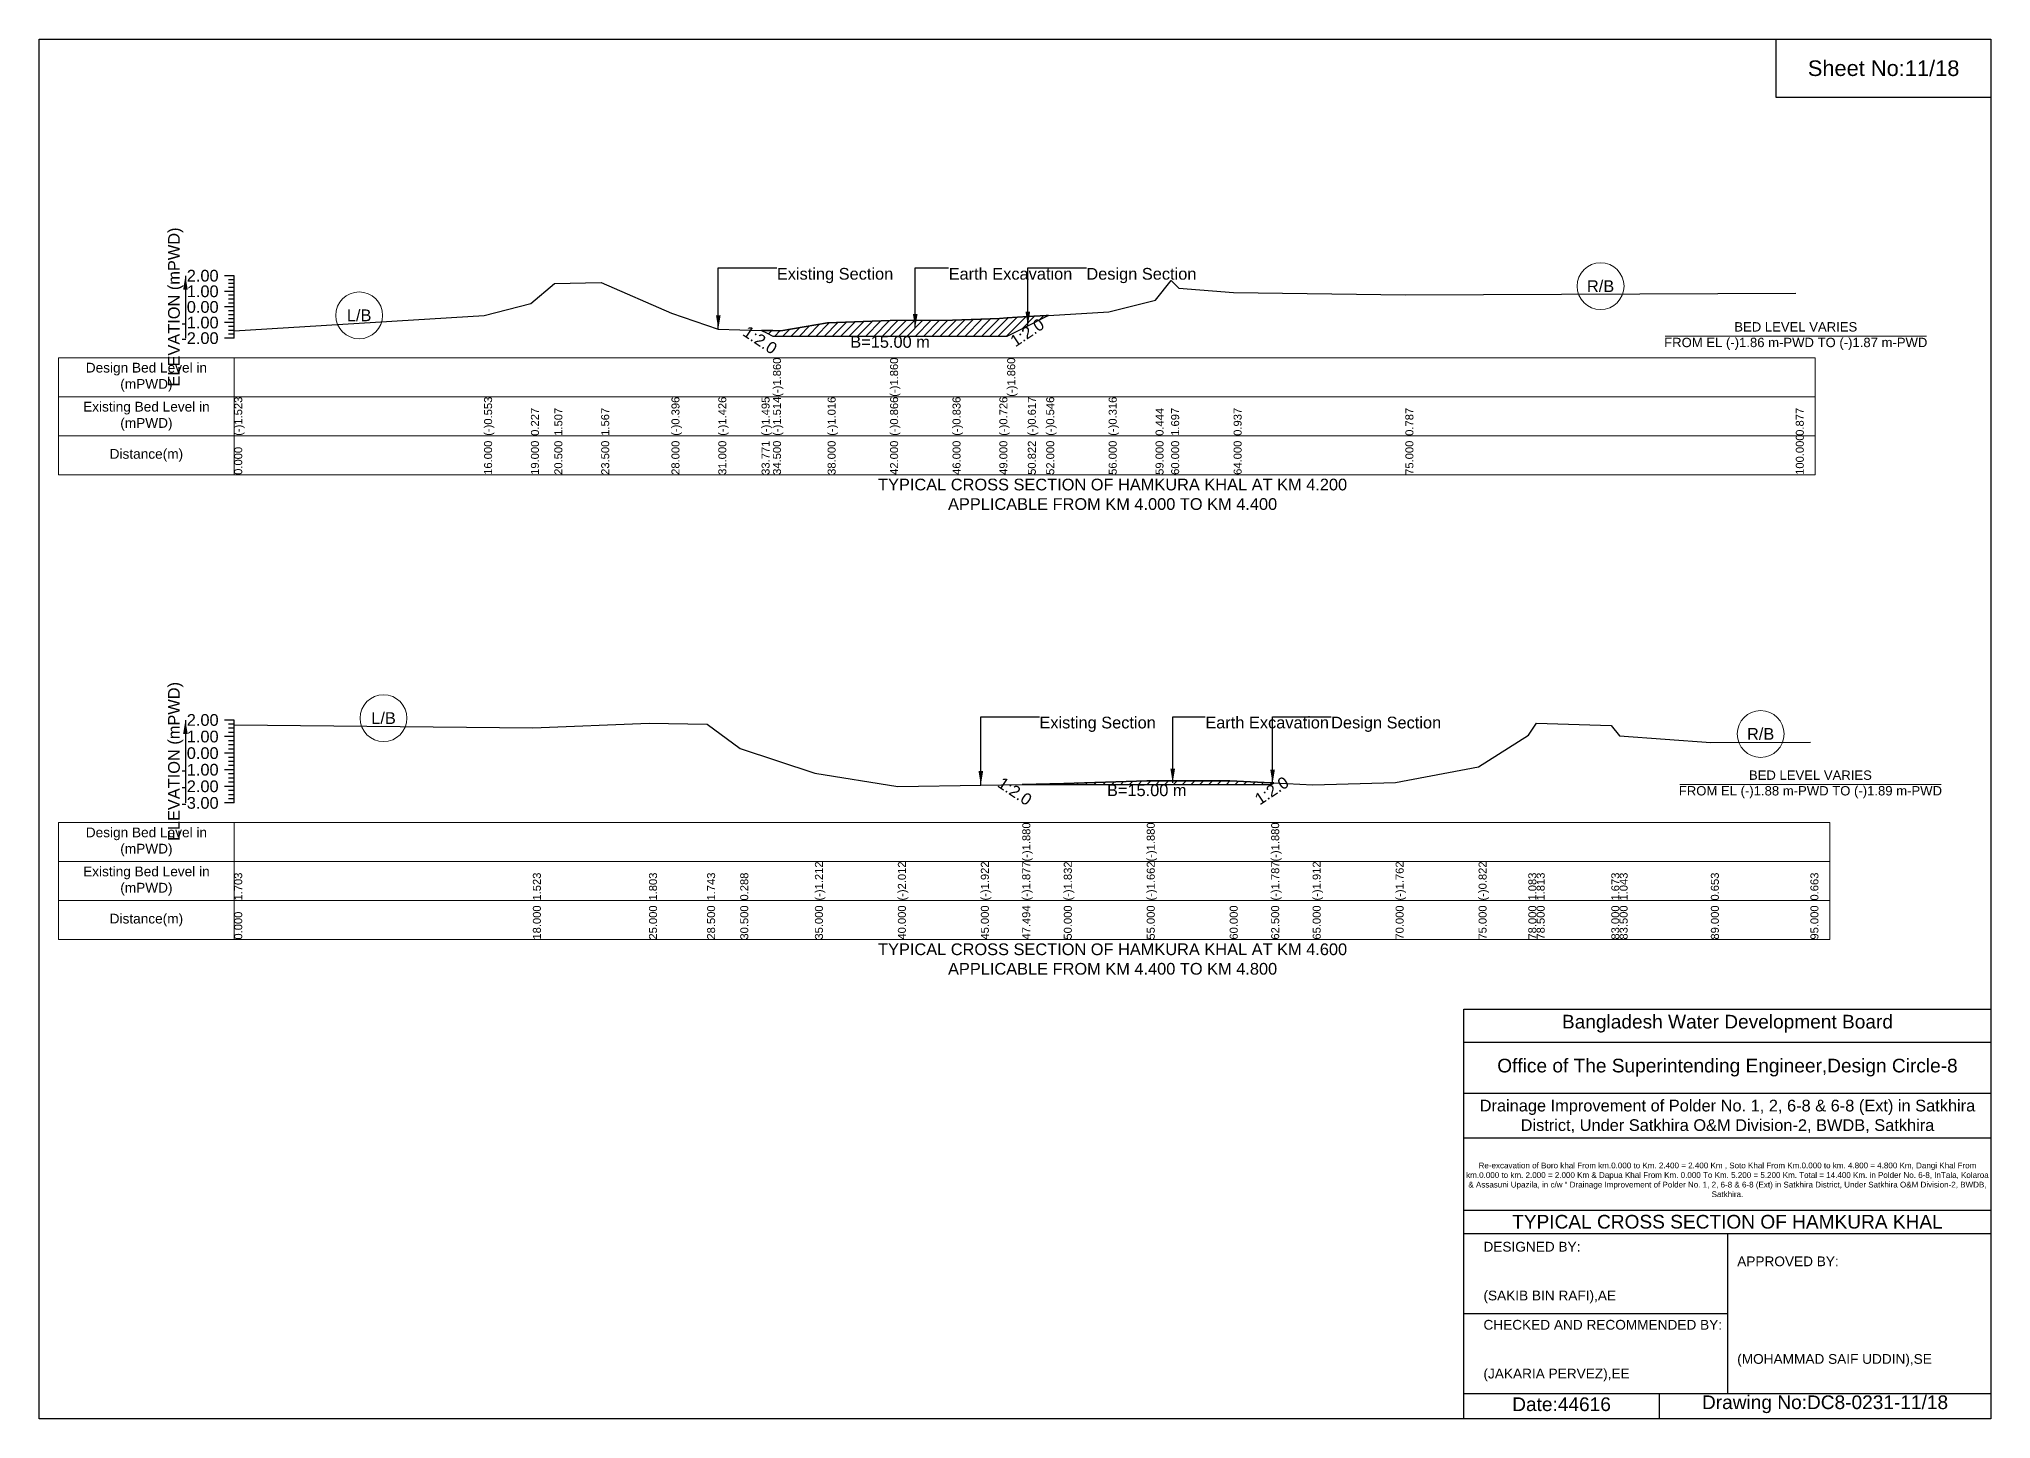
# Model space of a CAD drawing. Header units: inches. Extents: x 91000 to 278000, y -5656 to 20000.
# Drawn here: x 200000 to 208000, y 14344 to 20000 of the extents above; entities that cross this region are included whole.
import ezdxf

# ---------------------------------------------------------------- set-up
doc = ezdxf.new("R2010")
doc.units = ezdxf.units.IN
doc.header["$LTSCALE"] = 7
doc.header["$MEASUREMENT"] = 0
for name, color, linetype, lineweight in [('Cross section Data Border', 7, 'Continuous', 9), ('Cross Section Labels', 7, 'Continuous', 9), ('Existing_Bed_Level for Xsection', 7, 'Continuous', 25)]:
    doc.layers.add(name, color=color, linetype=linetype, lineweight=lineweight)
doc.styles.get("Standard").update_dxf_attribs({"font": 'arial.ttf'})
doc.dimstyles.get("Standard").update_dxf_attribs({"dimtxt": 0.18, "dimasz": 0.18, "dimexe": 0.18, "dimexo": 0.0625, "dimgap": 0.09, "dimtad": 0, "dimtih": 1, "dimtoh": 1, "dimdec": 4, "dimzin": 0, "dimdsep": 46, "dimtxsty": 'Standard', "dimcen": 0.09, "dimadec": 0, "dimazin": 0, "dimtfac": 1, "dimtdec": 4, "dimtofl": 0, "dimtmove": 0, "dimatfit": 3, "dimfxl": 1, "dimtolj": 1, "dimtzin": 0, "dimarcsym": 0})

msp = doc.modelspace()

# ---------------------------------------------------------------- hatches: boundary and pattern name
at = {"layer": 'Existing_Bed_Level for Xsection'}
h = msp.add_hatch(dxfattribs=at)
h.set_pattern_fill('ANSI31', color=256, scale=192, style=0)
h.paths.add_polyline_path([(202961.3, 18806), (202984.7, 18794.3), (203008, 18782.6), (203040, 18782.6), (203232, 18782.6), (203488, 18782.6), (203744, 18782.6), (203936, 18782.6), (203968, 18782.6), (204052.6, 18824.9), (204128, 18862.6), (204137.3, 18867.3), (204128, 18866.7), (204052.6, 18862.2), (203968, 18857.1), (203936, 18855.2), (203744, 18848.2), (203488, 18846.2), (203232, 18836.6), (203040, 18804), (203008, 18804.8), (202984.7, 18805.4)])
h = msp.add_hatch(dxfattribs=at)
h.set_pattern_fill('ANSI31', color=256, scale=204, style=0)
h.paths.add_polyline_path([(204029.6, 16945.2), (204029.8, 16945.1), (204030, 16945), (204200, 16945), (204540, 16945), (204880, 16945), (205050, 16945), (205055.7, 16947.9), (205061.5, 16950.7), (205055.7, 16951), (205050, 16951.3), (204880, 16959.8), (204540, 16959.8), (204200, 16948.2), (204030, 16945.2), (204029.8, 16945.2)])

# ---------------------------------------------------------------- linework, layer by layer
for points in [[(200000, 20000), (208000, 20000), (208000, 14344), (200000, 14344)], [(207120, 20000), (208000, 20000), (208000, 19760), (207120, 19760)]]:
    msp.add_lwpolyline(points, close=True)
for points in [[(205840, 14344), (205840, 16024), (208000, 16024)], [(205840, 15888), (208000, 15888)], [(205840, 15680), (208000, 15680)], [(205840, 15496), (208000, 15496)], [(205840, 15200), (208000, 15200)], [(205840, 15104), (208000, 15104)], [(206920, 15104), (206920, 14448)], [(205840, 14776), (206920, 14776)], [(205840, 14448), (208000, 14448)], [(206640, 14448), (206640, 14344)]]:
    msp.add_lwpolyline(points)
at = {"layer": 'Cross section Data Border'}
for points in [[(200080, 18693.7), (207280, 18693.7), (207280, 18213.7), (200080, 18213.7)], [(200080, 16788.8), (207340, 16788.8), (207340, 16308.8), (200080, 16308.8)]]:
    msp.add_lwpolyline(points, close=True, dxfattribs=at)
for points in [[(200800, 18693.7), (200800, 18213.7)], [(200080, 18533.7), (207280, 18533.7)], [(200080, 18373.7), (207280, 18373.7)], [(200800, 16788.8), (200800, 16308.8)], [(200080, 16628.8), (207340, 16628.8)], [(200080, 16468.8), (207340, 16468.8)]]:
    msp.add_lwpolyline(points, dxfattribs=at)
at = {"layer": 'Cross Section Labels'}
for points in [[(206664.2, 18782.6), (207735.8, 18782.6)], [(206724.2, 16945), (207795.8, 16945)]]:
    msp.add_lwpolyline(points, dxfattribs=at)
for centre in [(206400, 18986.9), (201312, 18867.2), (201412, 17216.5), (207056, 17151.6)]:
    msp.add_circle(centre, 96, dxfattribs=at)
at = {"layer": 'Existing_Bed_Level for Xsection'}
for points in [[(200800, 19029.7), (200760, 19029.7)], [(200800, 18965.7), (200760, 18965.7)], [(200800, 19013.7), (200776, 19013.7)], [(200800, 18997.7), (200776, 18997.7)], [(200800, 18981.7), (200776, 18981.7)], [(200800, 18773.7), (200800, 18837.7), (200800, 18901.7), (200800, 18965.7), (200800, 19029.7)], [(200800, 18804.2), (201824, 18866.3), (202016, 18916.2), (202112, 18998.1), (202304, 19002), (202592, 18876.3), (202784, 18810.4), (202961.3, 18806), (202984.7, 18805.4), (203008, 18804.8), (203008, 18804.8), (203040, 18804), (203232, 18836.6), (203488, 18846.2), (203488, 18846.2), (203744, 18848.2), (203936, 18855.2), (203968, 18857.1), (203968, 18857.1), (204052.6, 18862.2), (204128, 18866.7), (204137.3, 18867.3), (204384, 18881.4), (204576, 18930.1), (204640, 19010.3), (204672, 18978.9), (204896, 18961.6), (205600, 18952), (207200, 18957.8)], [(200800, 18901.7), (200760, 18901.7)], [(200800, 18949.7), (200776, 18949.7)], [(200800, 18933.7), (200776, 18933.7)], [(200800, 18917.7), (200776, 18917.7)], [(200800, 18885.7), (200776, 18885.7)], [(200800, 18837.7), (200760, 18837.7)], [(200800, 18869.7), (200776, 18869.7)], [(200800, 18853.7), (200776, 18853.7)], [(200800, 18821.7), (200776, 18821.7)], [(200800, 18805.7), (200776, 18805.7)], [(200800, 18773.7), (200760, 18773.7)], [(200800, 18789.7), (200776, 18789.7)], [(200800, 17208.8), (200760, 17208.8)], [(200800, 16868.8), (200800, 16936.8), (200800, 17004.8), (200800, 17072.8), (200800, 17140.8), (200800, 17208.8)], [(200800, 17140.8), (200760, 17140.8)], [(200800, 17191.8), (200776, 17191.8)], [(200800, 17174.8), (200776, 17174.8)], [(200800, 17157.8), (200776, 17157.8)], [(200800, 17123.8), (200776, 17123.8)], [(200800, 17188.6), (202024, 17176.4), (202500, 17195.4), (202738, 17191.3), (202874, 17092.4), (203180, 16990.4), (203520, 16936), (203860, 16942.1), (204029.6, 16945.2), (204029.8, 16945.2), (204030, 16945.2), (204030, 16945.2), (204200, 16948.2), (204540, 16959.8), (204540, 16959.8), (204880, 16959.8), (205050, 16951.3), (205050, 16951.3), (205055.7, 16951), (205061.5, 16950.7), (205220, 16942.8), (205560, 16953), (205900, 17016.9), (206104, 17146.5), (206138, 17196.1), (206444, 17186.6), (206478, 17143.7), (206852, 17117.2), (207260, 17117.9)], [(200800, 17072.8), (200760, 17072.8)], [(200800, 17106.8), (200776, 17106.8)], [(200800, 17089.8), (200776, 17089.8)], [(200800, 17055.8), (200776, 17055.8)], [(200800, 17004.8), (200760, 17004.8)], [(200800, 17038.8), (200776, 17038.8)], [(200800, 17021.8), (200776, 17021.8)], [(200800, 16987.8), (200776, 16987.8)], [(200800, 16970.8), (200776, 16970.8)], [(200800, 16936.8), (200760, 16936.8)], [(200800, 16953.8), (200776, 16953.8)], [(200800, 16919.8), (200776, 16919.8)], [(200800, 16902.8), (200776, 16902.8)], [(200800, 16885.8), (200776, 16885.8)], [(200800, 16868.8), (200760, 16868.8)]]:
    msp.add_lwpolyline(points, dxfattribs=at)
for points in [[(202961.3, 18806), (202984.7, 18794.3), (203008, 18782.6), (203008, 18782.6), (203040, 18782.6), (203232, 18782.6), (203488, 18782.6), (203488, 18782.6), (203744, 18782.6), (203936, 18782.6), (203968, 18782.6), (203968, 18782.6), (204052.6, 18824.9), (204128, 18862.6), (204137.3, 18867.3), (204128, 18866.7), (204052.6, 18862.2), (203968, 18857.1), (203968, 18857.1), (203936, 18855.2), (203744, 18848.2), (203488, 18846.2), (203488, 18846.2), (203232, 18836.6), (203040, 18804), (203008, 18804.8), (203008, 18804.8), (202984.7, 18805.4)], [(204029.6, 16945.2), (204029.6, 16945.2), (204029.8, 16945.1), (204030, 16945), (204030, 16945), (204200, 16945), (204540, 16945), (204540, 16945), (204880, 16945), (205050, 16945), (205050, 16945), (205055.7, 16947.9), (205061.5, 16950.7), (205055.7, 16951), (205050, 16951.3), (205050, 16951.3), (204880, 16959.8), (204540, 16959.8), (204540, 16959.8), (204200, 16948.2), (204030, 16945.2), (204030, 16945.2), (204029.8, 16945.2), (204029.6, 16945.2)]]:
    msp.add_lwpolyline(points, close=True, dxfattribs=at)

# ---------------------------------------------------------------- texts
at = {"attachment_point": 5}
for s, insert, char_height in [('Sheet No:11/18', (207560, 19880), 64), ('Bangladesh Water Development Board', (206920, 15964), 56), ('Office of The Superintending Engineer,Design Circle-8', (206920, 15784), 56)]:
    msp.add_mtext(s, dxfattribs=dict(at, insert=insert, char_height=char_height))
for s, insert, char_height, width, attachment_point in [('Drainage Improvement of Polder No. 1, 2, 6-8 & 6-8 (Ext) in Satkhira District, Under Satkhira O&M Division-2, BWDB, Satkhira', (206920, 15584), 48, 2240, 5), ('Re-excavation of Boro khal From km.0.000 to Km. 2.400 = 2.400 Km , Soto Khal From Km.0.000 to km. 4.800 = 4.800 Km, Dangi Khal From km.0.000 to km. 2.000 = 2.000 Km & Dapua Khal From Km. 0.000 To Km. 5.200 = 5.200 Km. Total = 14.400 Km. in Polder No. 6-8, InTala, Kolaroa & Assasuni Upazila, in c/w “ Drainage Improvement of Polder No. 1, 2, 6-8 & 6-8 (Ext) in Satkhira District, Under Satkhira O&M Division-2, BWDB, Satkhira.', (206920, 15324), 23.565, 2160, 5), ('TYPICAL CROSS SECTION OF HAMKURA KHAL', (206920, 15152), 56, 2240, 5), ('DESIGNED BY:^J^J^J(SAKIB BIN RAFI),AE', (205920, 14944), 40, 1120, 4), ('APPROVED BY:^J^J^J^J^J^J(MOHAMMAD SAIF UDDIN),SE', (206960, 14784), 40, 1120, 4), ('CHECKED AND RECOMMENDED BY:^J^J^J(JAKARIA PERVEZ),EE', (205920, 14624), 40, 1120, 4), ('Date:44616', (206240, 14404), 56, 1120, 5), ('Drawing No:DC8-0231-11/18', (207320, 14404), 56, 1760, 5)]:
    msp.add_mtext(s, dxfattribs=dict(insert=insert, char_height=char_height, width=width, attachment_point=attachment_point))
at = {"layer": 'Cross section Data Border', "char_height": 40, "width": 640, "attachment_point": 5}
for s, insert in [('Design Bed Level in (mPWD)', (200440, 18613.7)), ('Existing Bed Level in (mPWD)', (200440, 18453.7)), ('Distance(m)', (200440, 18293.7)), ('Design Bed Level in (mPWD)', (200440, 16708.8)), ('Existing Bed Level in (mPWD)', (200440, 16548.8)), ('Distance(m)', (200440, 16388.8))]:
    msp.add_mtext(s, dxfattribs=dict(at, insert=insert))
at = {"layer": 'Cross Section Labels'}
for s, insert, char_height, attachment_point in [('Existing Section', (203024, 19061.7), 48, 1), ('Earth Excavation', (203728, 19061.7), 48, 1), ('Design Section', (204292.6, 19061.7), 48, 1), ('R/B', (206400, 18986.9), 48, 5), ('L/B', (201312, 18867.2), 48, 5), ('BED LEVEL VARIES ^JFROM EL (-)1.86 m-PWD TO (-)1.87 m-PWD', (207200, 18782.6), 38.4, 5), ('B=15.00 m', (203488, 18782.6), 48, 2), ('TYPICAL CROSS SECTION OF HAMKURA KHAL AT KM 4.200^JAPPLICABLE FROM KM 4.000 TO KM 4.400', (204400, 18133.7), 48, 5), ('L/B', (201412, 17216.5), 48, 5), ('Existing Section', (204100, 17222.4), 48, 1), ('Earth Excavation', (204780, 17222.4), 48, 1), ('Design Section', (205295.7, 17222.4), 48, 1), ('R/B', (207056, 17151.6), 48, 5), ('BED LEVEL VARIES ^JFROM EL (-)1.88 m-PWD TO (-)1.89 m-PWD', (207260, 16945), 38.4, 5), ('B=15.00 m', (204540, 16945), 48, 2), ('TYPICAL CROSS SECTION OF HAMKURA KHAL AT KM 4.600^JAPPLICABLE FROM KM 4.400 TO KM 4.800', (204400, 16228.8), 48, 5)]:
    msp.add_mtext(s, dxfattribs=dict(at, insert=insert, char_height=char_height, attachment_point=attachment_point))
at = {"layer": 'Cross Section Labels', "char_height": 48, "attachment_point": 2}
for insert, rotation in [((202968.7, 18786.3), 326.30993), ((204036.6, 18816.9), 33.69007), ((204012.8, 16936.6), 326.30993), ((205038.7, 16939.4), 33.69007)]:
    msp.add_mtext('1:2.0', dxfattribs=dict(at, insert=insert, rotation=rotation))
at = {"layer": 'Existing_Bed_Level for Xsection', "rotation": 90}
for s, insert, char_height, attachment_point in [('ELEVATION (mPWD)', (200560, 18901.7), 48, 5), ('(-)1.860', (203008, 18533.7), 32.8, 1), ('(-)1.860', (203488, 18533.7), 32.8, 1), ('(-)1.860', (203968, 18533.7), 32.8, 1), ('(-)1.523', (200800, 18373.7), 32.8, 1), ('(-)0.553', (201824, 18373.7), 32.8, 1), ('0.227', (202016, 18373.7), 32.8, 1), ('1.507', (202112, 18373.7), 32.8, 1), ('1.567', (202304, 18373.7), 32.8, 1), ('(-)0.396', (202592, 18373.7), 32.8, 1), ('(-)1.426', (202784, 18373.7), 32.8, 1), ('(-)1.495', (202961.3, 18373.7), 32.8, 1), ('(-)1.514', (203008, 18373.7), 32.8, 1), ('(-)1.016', (203232, 18373.7), 32.8, 1), ('(-)0.866', (203488, 18373.7), 32.8, 1), ('(-)0.836', (203744, 18373.7), 32.8, 1), ('(-)0.726', (203936, 18373.7), 32.8, 1), ('(-)0.617', (204052.6, 18373.7), 32.8, 1), ('(-)0.546', (204128, 18373.7), 32.8, 1), ('(-)0.316', (204384, 18373.7), 32.8, 1), ('0.444', (204576, 18373.7), 32.8, 1), ('1.697', (204640, 18373.7), 32.8, 1), ('0.937', (204896, 18373.7), 32.8, 1), ('0.787', (205600, 18373.7), 32.8, 1), ('0.877', (207200, 18373.7), 32.8, 1), ('0.000', (200800, 18213.7), 32.8, 1), ('16.000', (201824, 18213.7), 32.8, 1), ('19.000', (202016, 18213.7), 32.8, 1), ('20.500', (202112, 18213.7), 32.8, 1), ('23.500', (202304, 18213.7), 32.8, 1), ('28.000', (202592, 18213.7), 32.8, 1), ('31.000', (202784, 18213.7), 32.8, 1), ('33.771', (202961.3, 18213.7), 32.8, 1), ('34.500', (203008, 18213.7), 32.8, 1), ('38.000', (203232, 18213.7), 32.8, 1), ('42.000', (203488, 18213.7), 32.8, 1), ('46.000', (203744, 18213.7), 32.8, 1), ('49.000', (203936, 18213.7), 32.8, 1), ('50.822', (204052.6, 18213.7), 32.8, 1), ('52.000', (204128, 18213.7), 32.8, 1), ('56.000', (204384, 18213.7), 32.8, 1), ('59.000', (204576, 18213.7), 32.8, 1), ('60.000', (204640, 18213.7), 32.8, 1), ('64.000', (204896, 18213.7), 32.8, 1), ('75.000', (205600, 18213.7), 32.8, 1), ('100.000', (207200, 18213.7), 32.8, 1), ('ELEVATION (mPWD)', (200560, 17038.8), 48, 5), ('(-)1.880', (204030, 16628.8), 32.8, 1), ('(-)1.880', (204540, 16628.8), 32.8, 1), ('(-)1.880', (205050, 16628.8), 32.8, 1), ('1.703', (200800, 16468.8), 32.8, 1), ('1.523', (202024, 16468.8), 32.8, 1), ('1.803', (202500, 16468.8), 32.8, 1), ('1.743', (202738, 16468.8), 32.8, 1), ('0.288', (202874, 16468.8), 32.8, 1), ('(-)1.212', (203180, 16468.8), 32.8, 1), ('(-)2.012', (203520, 16468.8), 32.8, 1), ('(-)1.922', (203860, 16468.8), 32.8, 1), ('(-)1.877', (204029.6, 16468.8), 32.8, 1), ('(-)1.832', (204200, 16468.8), 32.8, 1), ('(-)1.662', (204540, 16468.8), 32.8, 1), ('(-)1.787', (205050, 16468.8), 32.8, 1), ('(-)1.912', (205220, 16468.8), 32.8, 1), ('(-)1.762', (205560, 16468.8), 32.8, 1), ('(-)0.822', (205900, 16468.8), 32.8, 1), ('1.083', (206104, 16468.8), 32.8, 1), ('1.813', (206138, 16468.8), 32.8, 1), ('1.673', (206444, 16468.8), 32.8, 1), ('1.043', (206478, 16468.8), 32.8, 1), ('0.653', (206852, 16468.8), 32.8, 1), ('0.663', (207260, 16468.8), 32.8, 1), ('0.000', (200800, 16308.8), 32.8, 1), ('18.000', (202024, 16308.8), 32.8, 1), ('25.000', (202500, 16308.8), 32.8, 1), ('28.500', (202738, 16308.8), 32.8, 1), ('30.500', (202874, 16308.8), 32.8, 1), ('35.000', (203180, 16308.8), 32.8, 1), ('40.000', (203520, 16308.8), 32.8, 1), ('45.000', (203860, 16308.8), 32.8, 1), ('47.494', (204029.6, 16308.8), 32.8, 1), ('50.000', (204200, 16308.8), 32.8, 1), ('55.000', (204540, 16308.8), 32.8, 1), ('60.000', (204880, 16308.8), 32.8, 1), ('62.500', (205050, 16308.8), 32.8, 1), ('65.000', (205220, 16308.8), 32.8, 1), ('70.000', (205560, 16308.8), 32.8, 1), ('75.000', (205900, 16308.8), 32.8, 1), ('78.000', (206104, 16308.8), 32.8, 1), ('78.500', (206138, 16308.8), 32.8, 1), ('83.000', (206444, 16308.8), 32.8, 1), ('83.500', (206478, 16308.8), 32.8, 1), ('89.000', (206852, 16308.8), 32.8, 1), ('95.000', (207260, 16308.8), 32.8, 1)]:
    msp.add_mtext(s, dxfattribs=dict(at, insert=insert, char_height=char_height, attachment_point=attachment_point))
at = {"layer": 'Existing_Bed_Level for Xsection', "char_height": 48, "attachment_point": 6}
for s, insert in [('2.00', (200736, 19029.7)), ('1.00', (200736, 18965.7)), ('0.00', (200736, 18901.7)), ('-1.00', (200736, 18837.7)), ('-2.00', (200736, 18773.7)), ('2.00', (200736, 17208.8)), ('1.00', (200736, 17140.8)), ('0.00', (200736, 17072.8)), ('-1.00', (200736, 17004.8)), ('-2.00', (200736, 16936.8)), ('-3.00', (200736, 16868.8))]:
    msp.add_mtext(s, dxfattribs=dict(at, insert=insert))

# ---------------------------------------------------------------- leaders
at = {"layer": 'Cross Section Labels', "annotation_type": 0, "has_hookline": 1, "hookline_direction": 0}
for points, text_width in [([(202784, 18810.4), (202784, 19061.7), (203023.9, 19061.7)], 467.2), ([(203591.1, 18815.2), (203591.1, 19061.7), (203727.9, 19061.7)], 497), ([(204052.6, 18824.9), (204052.6, 19061.7), (204292.5, 19061.7)], 441.2), ([(203860, 16942.1), (203860, 17222.4), (204099.9, 17222.4)], 467.2), ([(204646.4, 16951.2), (204646.4, 17222.4), (204779.9, 17222.4)], 497), ([(205055.7, 16947.9), (205055.7, 17222.4), (205295.7, 17222.4)], 441.2)]:
    msp.add_leader(points, dimstyle='Standard', override={"dimasz": 57.6}, dxfattribs=dict(at, text_width=text_width))
at = {"layer": 'Existing_Bed_Level for Xsection'}
for points in [[(200600, 19029.7), (200600, 18773.7)], [(200600, 17208.8), (200600, 16868.8)]]:
    msp.add_leader(points, dimstyle='Standard', override={"dimasz": 57.6}, dxfattribs=at)

doc.saveas('drawing.dxf')
